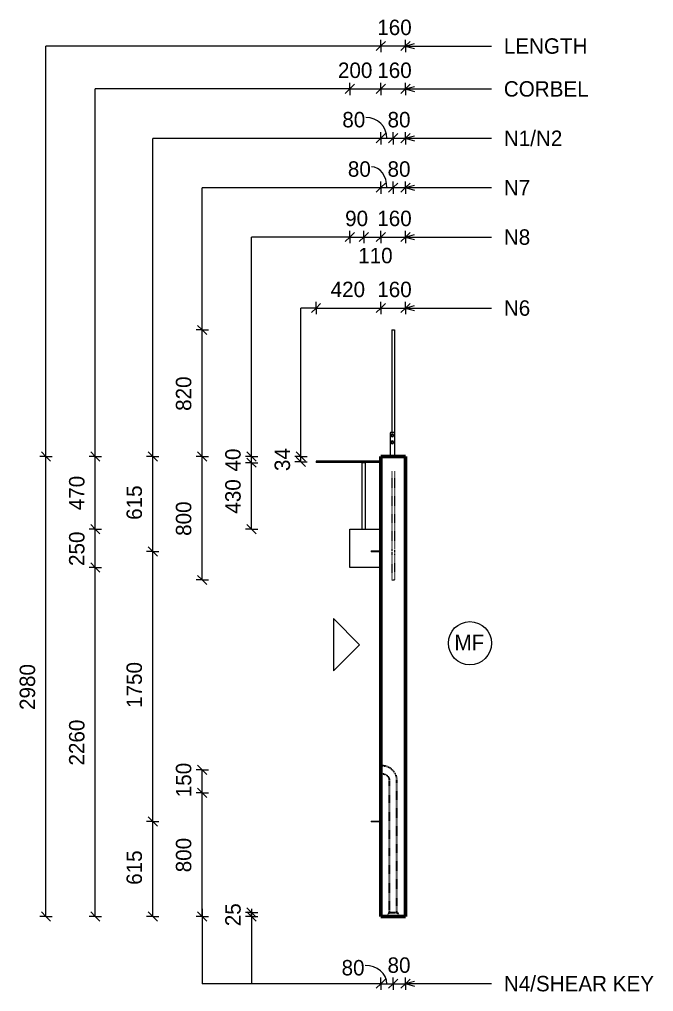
# Model space of a CAD drawing. Header units: millimetres. Extents: x 9075 to 20990, y 2235 to 9546.
# Drawn here: x 16880 to 20990, y 2733 to 9032 of the extents above; entities that cross this region are included whole.
import ezdxf

# ---------------------------------------------------------------- set-up
doc = ezdxf.new("R2010")
doc.units = ezdxf.units.MM
doc.linetypes.add('Dash', pattern=[6.36, 3.18, -3.18])
for name, color, linetype, lineweight in [('A-ANNO-DIMS', 211, 'Continuous', 9), ('A-ANNO-DIMS-40', 211, 'Continuous', 9), ('A-DETL-MBND', 5, 'Continuous', 18), ('A-GENM', 13, 'Continuous', 18), ('A-WALL', 113, 'Continuous', 25), ('A-WALL-HDLN', 110, 'Dash', 25), ('G-ANNO-TEXT', 231, 'Continuous', 9), ('S-BEAM', 12, 'Continuous', 18), ('S-RBAR', 171, 'Continuous', 18)]:
    doc.layers.add(name, color=color, linetype=linetype, lineweight=lineweight)
doc.styles.add('Nirmala UI Semilight', font='NirmalaS.ttf', dxfattribs={"height": 100})
doc.dimstyles.new('Diagonal_-_2_5mm_NI_UI', dxfattribs={"dimscale": 304.8, "dimtxt": 104.736395, "dimasz": 0.19685, "dimexe": 0.131234, "dimexo": 0.0625, "dimgap": 0.131234, "dimtad": 1, "dimdec": 4, "dimzin": 0, "dimdsep": 46, "dimtxsty": 'Nirmala UI Semilight', "dimblk1": 'OBLIQUE', "dimblk2": 'OBLIQUE', "dimsah": 1, "dimcen": 0.09, "dimazin": 0, "dimtfac": 1, "dimtdec": 4, "dimtix": 1, "dimtmove": 0, "dimatfit": 3, "dimfxl": 0.131234, "dimfxlon": 1, "dimtvp": 1, "dimtolj": 1, "dimtzin": 0, "dimarcsym": 2})
doc.dimstyles.new('Diagonal_-_2_5mm_NI_UI_1', dxfattribs={"dimscale": 304.8, "dimtxt": 104.736395, "dimasz": 0.19685, "dimexe": 0.131234, "dimexo": 0.0625, "dimgap": 0.131234, "dimtad": 1, "dimdec": 4, "dimzin": 0, "dimdsep": 46, "dimtxsty": 'Nirmala UI Semilight', "dimblk1": 'OBLIQUE', "dimblk2": 'OBLIQUE', "dimsah": 1, "dimcen": 0.09, "dimazin": 0, "dimtfac": 1, "dimtdec": 4, "dimtix": 1, "dimtmove": 2, "dimatfit": 3, "dimfxl": 0.131234, "dimfxlon": 1, "dimtvp": 1, "dimtolj": 1, "dimtzin": 0, "dimarcsym": 2})
doc.dimstyles.new('Diagonal_-_2_5mm_NI_UI_2', dxfattribs={"dimscale": 304.8, "dimtxt": 104.736395, "dimasz": 0.19685, "dimexe": 0.131234, "dimexo": 0.0625, "dimgap": 0.131234, "dimtad": 1, "dimdec": 4, "dimzin": 0, "dimdsep": 46, "dimtxsty": 'Nirmala UI Semilight', "dimblk1": 'OBLIQUE', "dimblk2": 'OBLIQUE', "dimsah": 1, "dimcen": 0.09, "dimazin": 0, "dimtfac": 1, "dimtdec": 4, "dimtix": 1, "dimtmove": 1, "dimatfit": 3, "dimfxl": 0.131234, "dimfxlon": 1, "dimtvp": 1, "dimtolj": 1, "dimtzin": 0, "dimarcsym": 2})

# ---------------------------------------------------------------- blocks, each defined once
blk = doc.blocks.new('RR spread anchor face based - RR-SA-1_4-160-614768-Elevation Right')
at = {"layer": 'A-GENM'}
for p, q in [((-62396, 5587.8), (-62391, 5587.8)), ((-62396, 5587.8), (-62396, 5581.8)), ((-62391, 5581.8), (-62396, 5581.8)), ((-62391, 5587.8), (-62333, 5587.8)), ((-62391, 5587.8), (-62391, 5581.8)), ((-62333, 5581.8), (-62391, 5581.8))]:
    blk.add_line(p, q, dxfattribs=at)
blk = doc.blocks.new('RR spread anchor face based - RR-SA-2_5-250-614728-Elevation Right')
at = {"layer": 'A-GENM'}
for p, q in [((-62270.5, 6355), (-62273, 6350)), ((-62273, 6350), (-62273, 6199.7)), ((-62245.5, 6355), (-62270.5, 6355)), ((-62265, 6333.5), (-62265, 6339.5)), ((-62251, 6339.5), (-62251, 6333.5)), ((-62243, 6350), (-62245.5, 6355)), ((-62243, 6199.7), (-62243, 6350)), ((-62265, 6289), (-62265, 6295)), ((-62251, 6295), (-62251, 6289))]:
    blk.add_line(p, q, dxfattribs=at)
for centre, start, end in [((-62258, 6339.5), 0, 180), ((-62258, 6333.5), 180, 360), ((-62258, 6295), 0, 180), ((-62258, 6289), 180, 360)]:
    blk.add_arc(centre, 7, start, end, dxfattribs=at)
blk = doc.blocks.new('DIMBLOCK52-Elevation Right')
at = {"layer": 'A-ANNO-DIMS-40'}
for p, q in [((19222.2, 8860), (19222.2, 8900)), ((19222.2, 8860), (19252.2, 8890)), ((19382.2, 8860), (19382.2, 8900)), ((19382.2, 8860), (19412.2, 8890)), ((19222.2, 8860), (19192.2, 8830)), ((19222.2, 8860), (19382.2, 8860)), ((19222.2, 8860), (19222.2, 8820)), ((19382.2, 8860), (19352.2, 8830)), ((19382.2, 8860), (19382.2, 8820))]:
    blk.add_line(p, q, dxfattribs=at)
at = {"layer": 'A-ANNO-DIMS-40', "color": 0, "insert": (19199.4, 9030.5), "char_height": 100, "width": 246.797, "attachment_point": 1, "line_spacing_factor": 1.142579, "style": 'Nirmala UI Semilight'}
blk.add_mtext('160', dxfattribs=at)
blk = doc.blocks.new('_Oblique')
at = {"color": 0, "linetype": 'ByBlock', "lineweight": -2}
blk.add_line((-0.5, -0.5), (0.5, 0.5), dxfattribs=at)
blk = doc.blocks.new('DIMBLOCK53-Elevation Right')
at = {"layer": 'A-ANNO-DIMS-40'}
for p, q in [((19222.2, 8262.1), (19192.2, 8232.1)), ((19222.2, 8262.1), (19222.2, 8302.1)), ((19222.2, 8262.1), (19252.2, 8292.1)), ((19222.2, 8262.1), (19302.2, 8262.1)), ((19222.2, 8262.1), (19222.2, 8222.1)), ((19302.2, 8262.1), (19272.2, 8232.1)), ((19302.2, 8262.1), (19302.2, 8302.1)), ((19302.2, 8262.1), (19332.2, 8292.1)), ((19302.2, 8262.1), (19302.2, 8222.1))]:
    blk.add_line(p, q, dxfattribs=at)
blk.add_ellipse((19125.1, 8262.1), major_axis=(137.1, 0), ratio=0.986538, start_param=0, end_param=1.570796, dxfattribs=at)
at = {"layer": 'A-ANNO-DIMS-40', "color": 0, "insert": (18972.8, 8432.6), "char_height": 100, "width": 182.813, "attachment_point": 1, "line_spacing_factor": 1.142579, "style": 'Nirmala UI Semilight'}
blk.add_mtext('80', dxfattribs=at)
blk = doc.blocks.new('DIMBLOCK54-Elevation Right')
at = {"layer": 'A-ANNO-DIMS-40'}
for p, q in [((19302.2, 8262.1), (19272.2, 8232.1)), ((19302.2, 8262.1), (19302.2, 8302.1)), ((19302.2, 8262.1), (19332.2, 8292.1)), ((19302.2, 8262.1), (19382.2, 8262.1)), ((19302.2, 8262.1), (19302.2, 8222.1)), ((19382.2, 8262.1), (19352.2, 8232.1)), ((19382.2, 8262.1), (19382.2, 8302.1)), ((19382.2, 8262.1), (19412.2, 8292.1)), ((19382.2, 8262.1), (19382.2, 8222.1))]:
    blk.add_line(p, q, dxfattribs=at)
at = {"layer": 'A-ANNO-DIMS-40', "color": 0, "insert": (19266, 8432.6), "char_height": 100, "width": 182.813, "attachment_point": 1, "line_spacing_factor": 1.142579, "style": 'Nirmala UI Semilight'}
blk.add_mtext('80', dxfattribs=at)
blk = doc.blocks.new('DIMBLOCK55-Elevation Right')
at = {"layer": 'A-ANNO-DIMS-40'}
for p, q in [((19222.2, 7942.1), (19192.2, 7912.1)), ((19222.2, 7942.1), (19222.2, 7982.1)), ((19222.2, 7942.1), (19252.2, 7972.1)), ((19222.2, 7942.1), (19302.2, 7942.1)), ((19222.2, 7942.1), (19222.2, 7902.1)), ((19302.2, 7942.1), (19272.2, 7912.1)), ((19302.2, 7942.1), (19302.2, 7982.1)), ((19302.2, 7942.1), (19332.2, 7972.1)), ((19302.2, 7942.1), (19302.2, 7902.1))]:
    blk.add_line(p, q, dxfattribs=at)
blk.add_ellipse((19161.1, 7942.1), major_axis=(0, 135.2), ratio=0.747611, start_param=4.712389, end_param=6.283185, dxfattribs=at)
at = {"layer": 'A-ANNO-DIMS-40', "color": 0, "insert": (19008.8, 8112.6), "char_height": 100, "width": 182.813, "attachment_point": 1, "line_spacing_factor": 1.142579, "style": 'Nirmala UI Semilight'}
blk.add_mtext('80', dxfattribs=at)
blk = doc.blocks.new('DIMBLOCK56-Elevation Right')
at = {"layer": 'A-ANNO-DIMS-40'}
for p, q in [((19302.2, 7942.1), (19272.2, 7912.1)), ((19302.2, 7942.1), (19302.2, 7982.1)), ((19302.2, 7942.1), (19332.2, 7972.1)), ((19302.2, 7942.1), (19382.2, 7942.1)), ((19302.2, 7942.1), (19302.2, 7902.1)), ((19382.2, 7942.1), (19352.2, 7912.1)), ((19382.2, 7942.1), (19382.2, 7982.1)), ((19382.2, 7942.1), (19412.2, 7972.1)), ((19382.2, 7942.1), (19382.2, 7902.1))]:
    blk.add_line(p, q, dxfattribs=at)
at = {"layer": 'A-ANNO-DIMS-40', "color": 0, "insert": (19266, 8112.6), "char_height": 100, "width": 182.813, "attachment_point": 1, "line_spacing_factor": 1.142579, "style": 'Nirmala UI Semilight'}
blk.add_mtext('80', dxfattribs=at)
blk = doc.blocks.new('DIMBLOCK57-Elevation Right')
at = {"layer": 'A-ANNO-DIMS-40'}
for p, q in [((19222.2, 2783.8), (19192.2, 2753.8)), ((19222.2, 2783.8), (19222.2, 2823.8)), ((19222.2, 2783.8), (19252.2, 2813.8)), ((19222.2, 2783.8), (19302.2, 2783.8)), ((19222.2, 2783.8), (19222.2, 2743.8)), ((19302.2, 2783.8), (19272.2, 2753.8)), ((19302.2, 2783.8), (19302.2, 2823.8)), ((19302.2, 2783.8), (19332.2, 2813.8)), ((19302.2, 2783.8), (19302.2, 2743.8))]:
    blk.add_line(p, q, dxfattribs=at)
blk.add_ellipse((19120.5, 2783.8), major_axis=(141.7, 0), ratio=0.834842, start_param=0, end_param=1.570796, dxfattribs=at)
at = {"layer": 'A-ANNO-DIMS-40', "color": 0, "insert": (18968.1, 2937.3), "char_height": 100, "width": 182.813, "attachment_point": 1, "line_spacing_factor": 1.142579, "style": 'Nirmala UI Semilight'}
blk.add_mtext('80', dxfattribs=at)
blk = doc.blocks.new('DIMBLOCK58-Elevation Right')
at = {"layer": 'A-ANNO-DIMS-40'}
for p, q in [((19302.2, 2783.8), (19272.2, 2753.8)), ((19302.2, 2783.8), (19302.2, 2823.8)), ((19302.2, 2783.8), (19332.2, 2813.8)), ((19302.2, 2783.8), (19382.2, 2783.8)), ((19302.2, 2783.8), (19302.2, 2743.8)), ((19382.2, 2783.8), (19352.2, 2753.8)), ((19382.2, 2783.8), (19382.2, 2823.8)), ((19382.2, 2783.8), (19412.2, 2813.8)), ((19382.2, 2783.8), (19382.2, 2743.8))]:
    blk.add_line(p, q, dxfattribs=at)
at = {"layer": 'A-ANNO-DIMS-40', "color": 0, "insert": (19266, 2954.2), "char_height": 100, "width": 182.813, "attachment_point": 1, "line_spacing_factor": 1.142579, "style": 'Nirmala UI Semilight'}
blk.add_mtext('80', dxfattribs=at)
blk = doc.blocks.new('DIMBLOCK59-Elevation Right')
at = {"layer": 'A-ANNO-DIMS-40'}
for p, q in [((17051.7, 6199.7), (17011.7, 6199.7)), ((17051.7, 6199.7), (17021.7, 6229.7)), ((17051.7, 3219.8), (17051.7, 6199.7)), ((17051.7, 6199.7), (17081.7, 6169.7)), ((17051.7, 6199.7), (17091.7, 6199.7)), ((17051.7, 3219.8), (17011.7, 3219.8)), ((17051.7, 3219.8), (17021.7, 3249.8)), ((17051.7, 3219.8), (17081.7, 3189.8)), ((17051.7, 3219.8), (17091.7, 3219.8))]:
    blk.add_line(p, q, dxfattribs=at)
at = {"layer": 'A-ANNO-DIMS-40', "color": 0, "insert": (16881.2, 4557.4), "char_height": 100, "width": 365.625, "attachment_point": 1, "rotation": 90, "line_spacing_factor": 1.142579, "style": 'Nirmala UI Semilight'}
blk.add_mtext('2980', dxfattribs=at)
blk = doc.blocks.new('DIMBLOCK60-Elevation Right')
at = {"layer": 'A-ANNO-DIMS-40'}
for p, q in [((17744.3, 3834.8), (17714.3, 3864.8)), ((17744.3, 3834.8), (17704.3, 3834.8)), ((17744.3, 3219.8), (17744.3, 3834.8)), ((17744.3, 3834.8), (17774.3, 3804.8)), ((17744.3, 3834.8), (17784.3, 3834.8)), ((17744.3, 3219.8), (17704.3, 3219.8)), ((17744.3, 3219.8), (17714.3, 3249.8)), ((17744.3, 3219.8), (17774.3, 3189.8)), ((17744.3, 3219.8), (17784.3, 3219.8))]:
    blk.add_line(p, q, dxfattribs=at)
at = {"layer": 'A-ANNO-DIMS-40', "color": 0, "insert": (17573.8, 3424.4), "char_height": 100, "width": 246.797, "attachment_point": 1, "rotation": 90, "line_spacing_factor": 1.142579, "style": 'Nirmala UI Semilight'}
blk.add_mtext('615', dxfattribs=at)
blk = doc.blocks.new('DIMBLOCK61-Elevation Right')
at = {"layer": 'A-ANNO-DIMS-40'}
for p, q in [((17744.3, 5584.8), (17714.3, 5614.8)), ((17744.3, 5584.8), (17704.3, 5584.8)), ((17744.3, 3834.8), (17744.3, 5584.8)), ((17744.3, 5584.8), (17774.3, 5554.8)), ((17744.3, 5584.8), (17784.3, 5584.8)), ((17744.3, 3834.8), (17714.3, 3864.8)), ((17744.3, 3834.8), (17704.3, 3834.8)), ((17744.3, 3834.8), (17774.3, 3804.8)), ((17744.3, 3834.8), (17784.3, 3834.8))]:
    blk.add_line(p, q, dxfattribs=at)
at = {"layer": 'A-ANNO-DIMS-40', "color": 0, "insert": (17573.8, 4570.7), "char_height": 100, "width": 333.633, "attachment_point": 1, "rotation": 90, "line_spacing_factor": 1.142579, "style": 'Nirmala UI Semilight'}
blk.add_mtext('1750', dxfattribs=at)
blk = doc.blocks.new('DIMBLOCK62-Elevation Right')
at = {"layer": 'A-ANNO-DIMS-40'}
for p, q in [((17744.3, 6199.7), (17704.3, 6199.7)), ((17744.3, 6199.7), (17714.3, 6229.7)), ((17744.3, 5584.8), (17744.3, 6199.7)), ((17744.3, 6199.7), (17774.3, 6169.7)), ((17744.3, 6199.7), (17784.3, 6199.7)), ((17744.3, 5584.8), (17714.3, 5614.8)), ((17744.3, 5584.8), (17704.3, 5584.8)), ((17744.3, 5584.8), (17774.3, 5554.8)), ((17744.3, 5584.8), (17784.3, 5584.8))]:
    blk.add_line(p, q, dxfattribs=at)
at = {"layer": 'A-ANNO-DIMS-40', "color": 0, "insert": (17573.8, 5789.4), "char_height": 100, "width": 246.797, "attachment_point": 1, "rotation": 90, "line_spacing_factor": 1.142579, "style": 'Nirmala UI Semilight'}
blk.add_mtext('615', dxfattribs=at)
blk = doc.blocks.new('DIMBLOCK63-Elevation Right')
at = {"layer": 'A-ANNO-DIMS-40'}
for p, q in [((18064.3, 4019.8), (18034.3, 4049.8)), ((18064.3, 4019.8), (18024.3, 4019.8)), ((18064.3, 3219.8), (18064.3, 4019.8)), ((18064.3, 4019.8), (18094.3, 3989.8)), ((18064.3, 4019.8), (18104.3, 4019.8)), ((18064.3, 3219.8), (18024.3, 3219.8)), ((18064.3, 3219.8), (18034.3, 3249.8)), ((18064.3, 3219.8), (18094.3, 3189.8)), ((18064.3, 3219.8), (18104.3, 3219.8))]:
    blk.add_line(p, q, dxfattribs=at)
at = {"layer": 'A-ANNO-DIMS-40', "color": 0, "insert": (17893.8, 3505.5), "char_height": 100, "width": 274.219, "attachment_point": 1, "rotation": 90, "line_spacing_factor": 1.142579, "style": 'Nirmala UI Semilight'}
blk.add_mtext('800', dxfattribs=at)
blk = doc.blocks.new('DIMBLOCK64-Elevation Right')
at = {"layer": 'A-ANNO-DIMS-40'}
for p, q in [((18064.3, 4169.8), (18024.3, 4169.8)), ((18064.3, 4169.8), (18034.3, 4199.8)), ((18064.3, 4019.8), (18064.3, 4169.8)), ((18064.3, 4169.8), (18094.3, 4139.8)), ((18064.3, 4169.8), (18104.3, 4169.8)), ((18064.3, 4019.8), (18034.3, 4049.8)), ((18064.3, 4019.8), (18024.3, 4019.8)), ((18064.3, 4019.8), (18094.3, 3989.8)), ((18064.3, 4019.8), (18104.3, 4019.8))]:
    blk.add_line(p, q, dxfattribs=at)
at = {"layer": 'A-ANNO-DIMS-40', "color": 0, "insert": (17893.8, 3991.9), "char_height": 100, "width": 246.797, "attachment_point": 1, "rotation": 90, "line_spacing_factor": 1.142579, "style": 'Nirmala UI Semilight'}
blk.add_mtext('150', dxfattribs=at)
blk = doc.blocks.new('DIMBLOCK65-Elevation Right')
at = {"layer": 'A-ANNO-DIMS-40'}
for p, q in [((18384.3, 3244.8), (18344.3, 3244.8)), ((18384.3, 3219.8), (18344.3, 3219.8)), ((18384.3, 3244.8), (18354.3, 3274.8)), ((18384.3, 3219.8), (18354.3, 3249.8)), ((18384.3, 3219.8), (18384.3, 3244.8)), ((18384.3, 3244.8), (18414.3, 3214.8)), ((18384.3, 3244.8), (18424.3, 3244.8)), ((18384.3, 3219.8), (18414.3, 3189.8)), ((18384.3, 3219.8), (18424.3, 3219.8))]:
    blk.add_line(p, q, dxfattribs=at)
at = {"layer": 'A-ANNO-DIMS-40', "color": 0, "insert": (18213.8, 3156.1), "char_height": 100, "width": 182.813, "attachment_point": 1, "rotation": 90, "line_spacing_factor": 1.142579, "style": 'Nirmala UI Semilight'}
blk.add_mtext('25', dxfattribs=at)
blk = doc.blocks.new('DIMBLOCK66-Elevation Right')
at = {"layer": 'A-ANNO-DIMS-40'}
for p, q in [((18064.3, 6199.7), (18024.3, 6199.7)), ((18064.3, 6199.7), (18034.3, 6229.7)), ((18064.3, 5399.8), (18064.3, 6199.7)), ((18064.3, 6199.7), (18094.3, 6169.7)), ((18064.3, 6199.7), (18104.3, 6199.7)), ((18064.3, 5399.8), (18034.3, 5429.8)), ((18064.3, 5399.8), (18024.3, 5399.8)), ((18064.3, 5399.8), (18094.3, 5369.8)), ((18064.3, 5399.8), (18104.3, 5399.8))]:
    blk.add_line(p, q, dxfattribs=at)
at = {"layer": 'A-ANNO-DIMS-40', "color": 0, "insert": (17893.8, 5685.5), "char_height": 100, "width": 274.219, "attachment_point": 1, "rotation": 90, "line_spacing_factor": 1.142579, "style": 'Nirmala UI Semilight'}
blk.add_mtext('800', dxfattribs=at)
blk = doc.blocks.new('DIMBLOCK67-Elevation Right')
at = {"layer": 'A-ANNO-DIMS-40'}
for p, q in [((18064.3, 7019.8), (18024.3, 7019.8)), ((18064.3, 7019.8), (18034.3, 7049.8)), ((18064.3, 6199.7), (18064.3, 7019.8)), ((18064.3, 7019.8), (18094.3, 6989.8)), ((18064.3, 7019.8), (18104.3, 7019.8)), ((18064.3, 6199.7), (18024.3, 6199.7)), ((18064.3, 6199.7), (18034.3, 6229.7)), ((18064.3, 6199.7), (18094.3, 6169.7)), ((18064.3, 6199.7), (18104.3, 6199.7))]:
    blk.add_line(p, q, dxfattribs=at)
at = {"layer": 'A-ANNO-DIMS-40', "color": 0, "insert": (17893.8, 6495.5), "char_height": 100, "width": 274.219, "attachment_point": 1, "rotation": 90, "line_spacing_factor": 1.142579, "style": 'Nirmala UI Semilight'}
blk.add_mtext('820', dxfattribs=at)
blk = doc.blocks.new('DIMBLOCK68-Elevation Right')
at = {"layer": 'A-ANNO-DIMS-40'}
for p, q in [((17371.7, 5479.8), (17341.7, 5509.8)), ((17371.7, 5479.8), (17331.7, 5479.8)), ((17371.7, 3219.8), (17371.7, 5479.8)), ((17371.7, 5479.8), (17401.7, 5449.8)), ((17371.7, 5479.8), (17411.7, 5479.8)), ((17371.7, 3219.8), (17331.7, 3219.8)), ((17371.7, 3219.8), (17341.7, 3249.8)), ((17371.7, 3219.8), (17401.7, 3189.8)), ((17371.7, 3219.8), (17411.7, 3219.8))]:
    blk.add_line(p, q, dxfattribs=at)
at = {"layer": 'A-ANNO-DIMS-40', "color": 0, "insert": (17201.2, 4197.4), "char_height": 100, "width": 365.625, "attachment_point": 1, "rotation": 90, "line_spacing_factor": 1.142579, "style": 'Nirmala UI Semilight'}
blk.add_mtext('2260', dxfattribs=at)
blk = doc.blocks.new('DIMBLOCK69-Elevation Right')
at = {"layer": 'A-ANNO-DIMS-40'}
for p, q in [((17371.7, 5729.8), (17341.7, 5759.8)), ((17371.7, 5729.8), (17331.7, 5729.8)), ((17371.7, 5479.8), (17371.7, 5729.8)), ((17371.7, 5729.8), (17401.7, 5699.8)), ((17371.7, 5729.8), (17411.7, 5729.8)), ((17371.7, 5479.8), (17341.7, 5509.8)), ((17371.7, 5479.8), (17331.7, 5479.8)), ((17371.7, 5479.8), (17401.7, 5449.8)), ((17371.7, 5479.8), (17411.7, 5479.8))]:
    blk.add_line(p, q, dxfattribs=at)
at = {"layer": 'A-ANNO-DIMS-40', "color": 0, "insert": (17201.2, 5490.5), "char_height": 100, "width": 274.219, "attachment_point": 1, "rotation": 90, "line_spacing_factor": 1.142579, "style": 'Nirmala UI Semilight'}
blk.add_mtext('250', dxfattribs=at)
blk = doc.blocks.new('DIMBLOCK70-Elevation Right')
at = {"layer": 'A-ANNO-DIMS-40'}
for p, q in [((17371.7, 6199.7), (17331.7, 6199.7)), ((17371.7, 6199.7), (17341.7, 6229.7)), ((17371.7, 5729.8), (17371.7, 6199.7)), ((17371.7, 6199.7), (17401.7, 6169.7)), ((17371.7, 6199.7), (17411.7, 6199.7)), ((17371.7, 5729.8), (17341.7, 5759.8)), ((17371.7, 5729.8), (17331.7, 5729.8)), ((17371.7, 5729.8), (17401.7, 5699.8)), ((17371.7, 5729.8), (17411.7, 5729.8))]:
    blk.add_line(p, q, dxfattribs=at)
at = {"layer": 'A-ANNO-DIMS-40', "color": 0, "insert": (17201.2, 5851.4), "char_height": 100, "width": 271.934, "attachment_point": 1, "rotation": 90, "line_spacing_factor": 1.142579, "style": 'Nirmala UI Semilight'}
blk.add_mtext('470', dxfattribs=at)
blk = doc.blocks.new('DIMBLOCK71-Elevation Right')
at = {"layer": 'A-ANNO-DIMS-40'}
for p, q in [((19022.2, 8582.1), (18992.2, 8552.1)), ((19022.2, 8582.1), (19022.2, 8622.1)), ((19022.2, 8582.1), (19052.2, 8612.1)), ((19022.2, 8582.1), (19222.2, 8582.1)), ((19022.2, 8582.1), (19022.2, 8542.1)), ((19222.2, 8582.1), (19192.2, 8552.1)), ((19222.2, 8582.1), (19222.2, 8622.1)), ((19222.2, 8582.1), (19252.2, 8612.1)), ((19222.2, 8582.1), (19222.2, 8542.1))]:
    blk.add_line(p, q, dxfattribs=at)
at = {"layer": 'A-ANNO-DIMS-40', "color": 0, "insert": (18944.4, 8752.6), "char_height": 100, "width": 274.219, "attachment_point": 1, "line_spacing_factor": 1.142579, "style": 'Nirmala UI Semilight'}
blk.add_mtext('200', dxfattribs=at)
blk = doc.blocks.new('DIMBLOCK72-Elevation Right')
at = {"layer": 'A-ANNO-DIMS-40'}
for p, q in [((19222.2, 8582.1), (19192.2, 8552.1)), ((19222.2, 8582.1), (19222.2, 8622.1)), ((19222.2, 8582.1), (19252.2, 8612.1)), ((19222.2, 8582.1), (19382.2, 8582.1)), ((19222.2, 8582.1), (19222.2, 8542.1)), ((19382.2, 8582.1), (19352.2, 8552.1)), ((19382.2, 8582.1), (19382.2, 8622.1)), ((19382.2, 8582.1), (19412.2, 8612.1)), ((19382.2, 8582.1), (19382.2, 8542.1))]:
    blk.add_line(p, q, dxfattribs=at)
at = {"layer": 'A-ANNO-DIMS-40', "color": 0, "insert": (19199.4, 8752.6), "char_height": 100, "width": 246.797, "attachment_point": 1, "line_spacing_factor": 1.142579, "style": 'Nirmala UI Semilight'}
blk.add_mtext('160', dxfattribs=at)
blk = doc.blocks.new('DIMBLOCK73-Elevation Right')
at = {"layer": 'A-ANNO-DIMS-40'}
for p, q in [((19022.2, 7622.1), (18992.2, 7592.1)), ((19022.2, 7622.1), (19022.2, 7662.1)), ((19022.2, 7622.1), (19052.2, 7652.1)), ((19022.2, 7622.1), (19112.2, 7622.1)), ((19022.2, 7622.1), (19022.2, 7582.1)), ((19112.2, 7622.1), (19082.2, 7592.1)), ((19112.2, 7622.1), (19112.2, 7662.1)), ((19112.2, 7622.1), (19142.2, 7652.1)), ((19112.2, 7622.1), (19112.2, 7582.1))]:
    blk.add_line(p, q, dxfattribs=at)
at = {"layer": 'A-ANNO-DIMS-40', "color": 0, "insert": (18991, 7792.6), "char_height": 100, "width": 182.813, "attachment_point": 1, "line_spacing_factor": 1.142579, "style": 'Nirmala UI Semilight'}
blk.add_mtext('90', dxfattribs=at)
blk = doc.blocks.new('DIMBLOCK74-Elevation Right')
at = {"layer": 'A-ANNO-DIMS-40'}
for p, q in [((19112.2, 7622.1), (19082.2, 7592.1)), ((19112.2, 7622.1), (19112.2, 7662.1)), ((19112.2, 7622.1), (19142.2, 7652.1)), ((19112.2, 7622.1), (19222.2, 7622.1)), ((19112.2, 7622.1), (19112.2, 7582.1)), ((19222.2, 7622.1), (19192.2, 7592.1)), ((19222.2, 7622.1), (19222.2, 7662.1)), ((19222.2, 7622.1), (19252.2, 7652.1)), ((19222.2, 7622.1), (19222.2, 7582.1))]:
    blk.add_line(p, q, dxfattribs=at)
at = {"layer": 'A-ANNO-DIMS-40', "color": 0, "insert": (19075.8, 7552), "char_height": 100, "width": 219.375, "attachment_point": 1, "line_spacing_factor": 1.142579, "style": 'Nirmala UI Semilight'}
blk.add_mtext('110', dxfattribs=at)
blk = doc.blocks.new('DIMBLOCK75-Elevation Right')
at = {"layer": 'A-ANNO-DIMS-40'}
for p, q in [((19222.2, 7622.1), (19192.2, 7592.1)), ((19222.2, 7622.1), (19222.2, 7662.1)), ((19222.2, 7622.1), (19252.2, 7652.1)), ((19222.2, 7622.1), (19382.2, 7622.1)), ((19222.2, 7622.1), (19222.2, 7582.1)), ((19382.2, 7622.1), (19352.2, 7592.1)), ((19382.2, 7622.1), (19382.2, 7662.1)), ((19382.2, 7622.1), (19412.2, 7652.1)), ((19382.2, 7622.1), (19382.2, 7582.1))]:
    blk.add_line(p, q, dxfattribs=at)
at = {"layer": 'A-ANNO-DIMS-40', "color": 0, "insert": (19199.4, 7792.6), "char_height": 100, "width": 246.797, "attachment_point": 1, "line_spacing_factor": 1.142579, "style": 'Nirmala UI Semilight'}
blk.add_mtext('160', dxfattribs=at)
blk = doc.blocks.new('DIMBLOCK76-Elevation Right')
at = {"layer": 'A-ANNO-DIMS-40'}
for p, q in [((18384.3, 6159.8), (18354.3, 6189.8)), ((18384.3, 6159.8), (18344.3, 6159.8)), ((18384.3, 5729.8), (18384.3, 6159.8)), ((18384.3, 6159.8), (18414.3, 6129.8)), ((18384.3, 6159.8), (18424.3, 6159.8)), ((18384.3, 5729.8), (18354.3, 5759.8)), ((18384.3, 5729.8), (18344.3, 5729.8)), ((18384.3, 5729.8), (18414.3, 5699.8)), ((18384.3, 5729.8), (18424.3, 5729.8))]:
    blk.add_line(p, q, dxfattribs=at)
at = {"layer": 'A-ANNO-DIMS-40', "color": 0, "insert": (18213.8, 5829.5), "char_height": 100, "width": 276.504, "attachment_point": 1, "rotation": 90, "line_spacing_factor": 1.142579, "style": 'Nirmala UI Semilight'}
blk.add_mtext('430', dxfattribs=at)
blk = doc.blocks.new('DIMBLOCK77-Elevation Right')
at = {"layer": 'A-ANNO-DIMS-40'}
for p, q in [((18384.3, 6199.7), (18344.3, 6199.7)), ((18384.3, 6199.7), (18354.3, 6229.7)), ((18384.3, 6159.8), (18354.3, 6189.8)), ((18384.3, 6159.8), (18384.3, 6199.7)), ((18384.3, 6199.7), (18414.3, 6169.7)), ((18384.3, 6199.7), (18424.3, 6199.7)), ((18384.3, 6159.8), (18344.3, 6159.8)), ((18384.3, 6159.8), (18414.3, 6129.8)), ((18384.3, 6159.8), (18424.3, 6159.8))]:
    blk.add_line(p, q, dxfattribs=at)
at = {"layer": 'A-ANNO-DIMS-40', "color": 0, "insert": (18213.8, 6102.6), "char_height": 100, "width": 185.098, "attachment_point": 1, "rotation": 90, "line_spacing_factor": 1.142579, "style": 'Nirmala UI Semilight'}
blk.add_mtext('40', dxfattribs=at)
blk = doc.blocks.new('DIMBLOCK78-Elevation Right')
at = {"layer": 'A-ANNO-DIMS-40'}
for p, q in [((18802.2, 7162.1), (18802.2, 7202.1)), ((18802.2, 7162.1), (18832.2, 7192.1)), ((19222.2, 7162.1), (19222.2, 7202.1)), ((19222.2, 7162.1), (19252.2, 7192.1)), ((18802.2, 7162.1), (18772.2, 7132.1)), ((18802.2, 7162.1), (19222.2, 7162.1)), ((18802.2, 7162.1), (18802.2, 7122.1)), ((19222.2, 7162.1), (19192.2, 7132.1)), ((19222.2, 7162.1), (19222.2, 7122.1))]:
    blk.add_line(p, q, dxfattribs=at)
at = {"layer": 'A-ANNO-DIMS-40', "color": 0, "insert": (18897, 7332.5), "char_height": 100, "width": 276.504, "attachment_point": 1, "line_spacing_factor": 1.142579, "style": 'Nirmala UI Semilight'}
blk.add_mtext('420', dxfattribs=at)
blk = doc.blocks.new('DIMBLOCK79-Elevation Right')
at = {"layer": 'A-ANNO-DIMS-40'}
for p, q in [((19222.2, 7162.1), (19222.2, 7202.1)), ((19222.2, 7162.1), (19252.2, 7192.1)), ((19382.2, 7162.1), (19382.2, 7202.1)), ((19382.2, 7162.1), (19412.2, 7192.1)), ((19222.2, 7162.1), (19192.2, 7132.1)), ((19222.2, 7162.1), (19382.2, 7162.1)), ((19222.2, 7162.1), (19222.2, 7122.1)), ((19382.2, 7162.1), (19352.2, 7132.1)), ((19382.2, 7162.1), (19382.2, 7122.1))]:
    blk.add_line(p, q, dxfattribs=at)
at = {"layer": 'A-ANNO-DIMS-40', "color": 0, "insert": (19199.4, 7332.5), "char_height": 100, "width": 246.797, "attachment_point": 1, "line_spacing_factor": 1.142579, "style": 'Nirmala UI Semilight'}
blk.add_mtext('160', dxfattribs=at)
blk = doc.blocks.new('DIMBLOCK80-Elevation Right')
at = {"layer": 'A-ANNO-DIMS-40'}
for p, q in [((18704.3, 6199.7), (18664.3, 6199.7)), ((18704.3, 6199.7), (18674.3, 6229.7)), ((18704.3, 6165.8), (18674.3, 6195.8)), ((18704.3, 6165.8), (18704.3, 6199.7)), ((18704.3, 6199.7), (18734.3, 6169.7)), ((18704.3, 6199.7), (18744.3, 6199.7)), ((18704.3, 6165.8), (18664.3, 6165.8)), ((18704.3, 6165.8), (18734.3, 6135.8)), ((18704.3, 6165.8), (18744.3, 6165.8))]:
    blk.add_line(p, q, dxfattribs=at)
at = {"layer": 'A-ANNO-DIMS-40', "color": 0, "insert": (18533.8, 6105.6), "char_height": 100, "width": 185.098, "attachment_point": 1, "rotation": 90, "line_spacing_factor": 1.142579, "style": 'Nirmala UI Semilight'}
blk.add_mtext('34', dxfattribs=at)

msp = doc.modelspace()

# ---------------------------------------------------------------- linework, layer by layer
at = {"layer": 'A-DETL-MBND'}
for p, q in [((17051.65452, 6183.54774), (17051.65452, 8859.27175)), ((19222.18993, 8859.27175), (17051.65452, 8859.27175)), ((17371.65452, 6199.75), (17371.65452, 8582.08199)), ((19022.18993, 8582.08199), (17371.65452, 8582.08199)), ((17744.30646, 6199.75), (17744.30646, 8261.36094)), ((19222.18993, 8261.36094), (17744.30646, 8261.36094)), ((18064.30646, 7019.75), (18064.30646, 7941.36094)), ((19222.18993, 7941.36094), (18064.30646, 7941.36094)), ((18384.30646, 6199.75), (18384.30646, 7622.08199)), ((19022.18993, 7622.08199), (18384.30646, 7622.08199)), ((18704.30646, 6199.75), (18704.30646, 7162.06488)), ((18802.18993, 7162.06488), (18704.30646, 7162.06488)), ((18914.85366, 5150.14726), (18914.85366, 4810.736)), ((19084.55928, 4980.44163), (18914.85366, 5150.14726)), ((18914.85366, 4810.736), (19084.55928, 4980.44163)), ((18064.30646, 3269.75), (18064.30646, 2783.75109)), ((18384.30646, 3269.75), (18384.30646, 2783.75109)), ((19222.18993, 2783.75109), (18064.30646, 2783.75109))]:
    msp.add_line(p, q, dxfattribs=at)
msp.add_circle((19800.04278, 4989.76458), 140, dxfattribs=at)
at = {"layer": 'A-WALL', "lineweight": 50}
for p, q in [((19222.18993, 6199.75), (19222.18993, 3219.75)), ((19382.18993, 6199.75), (19222.18993, 6199.75)), ((19382.18993, 3219.75), (19382.18993, 6199.75)), ((19222.18993, 3219.75), (19382.18993, 3219.75))]:
    msp.add_line(p, q, dxfattribs=at)
at = {"layer": 'A-WALL-HDLN'}
for p, q in [((19232.18993, 4194.75), (19222.18993, 4194.75)), ((19222.18993, 4144.75), (19232.18993, 4144.75)), ((19277.18993, 4099.75), (19277.18993, 3244.75)), ((19327.18993, 3244.75), (19327.18993, 4099.75)), ((19274.68993, 3244.75), (19264.70978, 3219.79961)), ((19274.68993, 3244.75), (19277.14032, 3244.75)), ((19277.18993, 3244.75), (19327.18993, 3244.75)), ((19327.23954, 3244.75), (19329.68993, 3244.75)), ((19329.68993, 3244.75), (19339.67009, 3219.79961))]:
    msp.add_line(p, q, dxfattribs=at)
at = {"layer": 'A-WALL-HDLN', "flags": 128}
for points in [[(19327.18993, 4099.75), (19327.11394, 4103.54899), (19326.88609, 4107.3419), (19326.50675, 4111.12266), (19325.97652, 4114.88523), (19325.29626, 4118.62359), (19324.46704, 4122.33175), (19323.4902, 4126.00379), (19322.3673, 4129.63382), (19321.10013, 4133.21605), (19319.69073, 4136.74474), (19318.14134, 4140.21425), (19316.45445, 4143.61902), (19314.63275, 4146.95361), (19312.67917, 4150.21269), (19310.59682, 4153.39103), (19308.38903, 4156.48357), (19306.05934, 4159.48534), (19303.61148, 4162.39154), (19301.04935, 4165.19754), (19298.37707, 4167.89883), (19295.5989, 4170.4911), (19292.71929, 4172.97019), (19289.74285, 4175.33215), (19286.67433, 4177.5732), (19283.51865, 4179.68974), (19280.28086, 4181.6784), (19276.96613, 4183.53599), (19273.57976, 4185.25954), (19270.12719, 4186.8463), (19266.61392, 4188.29371), (19263.04558, 4189.59948), (19259.42788, 4190.76151), (19255.7666, 4191.77793), (19252.06761, 4192.64714), (19248.33681, 4193.36772), (19244.58018, 4193.93854), (19240.80374, 4194.35868), (19237.01351, 4194.62746), (19233.21556, 4194.74446), (19232.18993, 4194.75)], [(19232.18993, 4144.75), (19233.98945, 4144.714), (19235.78609, 4144.60608), (19237.57698, 4144.42639), (19239.35925, 4144.17523), (19241.13005, 4143.853), (19242.88655, 4143.46021), (19244.62594, 4142.99749), (19246.34543, 4142.46559), (19248.04227, 4141.86536), (19249.71376, 4141.19774), (19251.35721, 4140.46382), (19252.96999, 4139.66477), (19254.54954, 4138.80186), (19256.09331, 4137.87648), (19257.59884, 4136.8901), (19259.06373, 4135.84431), (19260.48562, 4134.74077), (19261.86224, 4133.58126), (19263.1914, 4132.36762), (19264.47096, 4131.1018), (19265.69887, 4129.78583), (19266.87318, 4128.4218), (19267.992, 4127.01191), (19269.05355, 4125.5584), (19270.05613, 4124.0636), (19270.99812, 4122.52991), (19271.87803, 4120.95978), (19272.69445, 4119.35571), (19273.44607, 4117.72028), (19274.13169, 4116.0561), (19274.75021, 4114.36583), (19275.30065, 4112.65218), (19275.78211, 4110.9179), (19276.19384, 4109.16574), (19276.53517, 4107.39852), (19276.80556, 4105.61907), (19277.00457, 4103.83022), (19277.13189, 4102.03485), (19277.18731, 4100.23583), (19277.18993, 4099.75)]]:
    msp.add_lwpolyline(points, dxfattribs=at)
at = {"layer": 'G-ANNO-TEXT', "color": 7}
for p, q in [((19380.94091, 8859.79587), (19440.94091, 8875.87282)), ((19380.94091, 8859.79587), (19440.94091, 8843.71892)), ((19380.94091, 8859.79587), (19939.83283, 8859.79587)), ((19380.94091, 8581.88505), (19440.94091, 8597.96201)), ((19380.94091, 8581.88505), (19440.94091, 8565.8081)), ((19380.94091, 8581.88505), (19939.83283, 8581.88505)), ((19380.94091, 8261.88505), (19440.94091, 8277.96201)), ((19380.94091, 8261.88505), (19440.94091, 8245.8081)), ((19380.94091, 8261.88505), (19939.83283, 8261.88505)), ((19380.94091, 7941.88505), (19440.94091, 7957.96201)), ((19380.94091, 7941.88505), (19440.94091, 7925.8081)), ((19380.94091, 7941.88505), (19939.83283, 7941.88505)), ((19380.94091, 7621.88505), (19440.94091, 7637.96201)), ((19380.94091, 7621.88505), (19440.94091, 7605.8081)), ((19380.94091, 7621.88505), (19939.83283, 7621.88505)), ((19380.94091, 7161.86795), (19440.94091, 7177.9449)), ((19380.94091, 7161.86795), (19440.94091, 7145.791)), ((19380.94091, 7161.86795), (19939.83283, 7161.86795)), ((19380.94091, 2784.18859), (19440.94091, 2800.26554)), ((19380.94091, 2784.18859), (19440.94091, 2768.11164)), ((19380.94091, 2784.18859), (19939.83283, 2784.18859))]:
    msp.add_line(p, q, dxfattribs=at)
at = {"layer": 'S-BEAM'}
for p, q in [((19022.18993, 5479.75), (19022.18993, 5729.75)), ((19022.18993, 5729.75), (19222.18993, 5729.75)), ((19222.18993, 5479.75), (19022.18993, 5479.75))]:
    msp.add_line(p, q, dxfattribs=at)
at = {"layer": 'S-RBAR'}
for p, q in [((19294.18993, 7019.75), (19294.18993, 6354.97293)), ((19294.18993, 7019.75), (19310.18993, 7019.75)), ((19310.18993, 7019.75), (19310.18993, 6354.08386)), ((19294.18993, 6345.68852), (19294.18993, 6327.25735)), ((19294.18993, 6301.18852), (19294.18993, 6282.75735)), ((19222.18993, 6169.75), (18802.18993, 6169.75)), ((18802.18993, 6169.75), (18802.18993, 6161.75)), ((19222.18993, 6161.75), (18802.18993, 6161.75)), ((19122.18993, 6159.75), (19102.18993, 6159.75)), ((19102.18993, 5729.75), (19102.18993, 6159.75)), ((19122.18993, 5729.75), (19122.18993, 6159.75))]:
    msp.add_line(p, q, dxfattribs=at)
at = {"layer": 'S-RBAR', "linetype": 'Dash'}
for p, q in [((19294.18993, 6104.97293), (19294.18993, 5587.75)), ((19310.18993, 6104.97293), (19310.18993, 5598.25)), ((19294.18993, 5581.75), (19294.18993, 5399.75)), ((19310.18993, 5592.25), (19310.18993, 5577.25)), ((19310.18993, 5571.25), (19310.18993, 5399.75)), ((19294.18993, 5399.75), (19310.18993, 5399.75))]:
    msp.add_line(p, q, dxfattribs=at)

# ---------------------------------------------------------------- block references
at = {"layer": 'A-GENM'}
for name, p in [('RR spread anchor face based - RR-SA-2_5-250-614728-Elevation Right', (81555.23252, 0)), ('RR spread anchor face based - RR-SA-1_4-160-614768-Elevation Right', (81555.23252, 0)), ('RR spread anchor face based - RR-SA-1_4-160-614768-Elevation Right', (81555.23252, -1750))]:
    msp.add_blockref(name, p, dxfattribs=at)

# ---------------------------------------------------------------- texts
at = {"layer": 'G-ANNO-TEXT', "color": 7, "char_height": 100, "attachment_point": 1, "style": 'Nirmala UI Semilight'}
for s, insert, width in [('LENGTH', (20019.83283, 8909.79587), 612.48925), ('CORBEL', (20019.83283, 8631.88505), 596.4555), ('N1/N2', (20019.83283, 8311.88505), 468.1855), ('N7', (20019.83283, 7991.88505), 211.6455), ('N8', (20019.83283, 7671.88505), 214.85225), ('N6', (20019.83283, 7211.86795), 214.85225), ('MF', (19699.57172, 5044.65731), 227.67925), ('N4/SHEAR KEY', (20019.83283, 2834.18859), 1103.122)]:
    msp.add_mtext(s, dxfattribs=dict(at, insert=insert, width=width))

# ---------------------------------------------------------------- dimensions: what is measured, and where the dimension line sits
at = {"layer": 'A-ANNO-DIMS'}
for base, p1, p2, override, picture, middle in [((19382.18993, 8859.9928), (19222.18993, 8819.9928), (19382.18993, 8819.9928), {"dimpost": '<>', "dimfxl": 160}, 'DIMBLOCK52-Elevation Right', (19302.18993, 8951.98025)), ((19382.18993, 8582.08199), (19222.18993, 8542.08199), (19382.18993, 8542.08199), {"dimpost": '<>', "dimfxl": 160}, 'DIMBLOCK72-Elevation Right', (19302.18993, 8674.06943)), ((19382.18993, 8262.08199), (19302.18993, 8222.08199), (19382.18993, 8222.08199), {"dimpost": '<>', "dimfxl": 80}, 'DIMBLOCK54-Elevation Right', (19342.18993, 8353.75563)), ((19382.18993, 7942.08199), (19302.18993, 7902.08199), (19382.18993, 7902.08199), {"dimpost": '<>', "dimfxl": 80}, 'DIMBLOCK56-Elevation Right', (19342.18993, 8033.75563)), ((19112.18993, 7622.08199), (19022.18993, 7582.08199), (19112.18993, 7582.08199), {"dimpost": '<>', "dimfxl": 90}, 'DIMBLOCK73-Elevation Right', (19067.18993, 7713.79049)), ((19382.18993, 7622.08199), (19222.18993, 7582.08199), (19382.18993, 7582.08199), {"dimpost": '<>', "dimfxl": 160}, 'DIMBLOCK75-Elevation Right', (19302.18993, 7714.06943)), ((19222.18993, 7162.06488), (18802.18993, 7122.06488), (19222.18993, 7122.06488), {"dimpost": '<>', "dimfxl": 420}, 'DIMBLOCK78-Elevation Right', (19012.18993, 7253.73852)), ((19382.18993, 7162.06488), (19222.18993, 7122.06488), (19382.18993, 7122.06488), {"dimpost": '<>', "dimfxl": 160}, 'DIMBLOCK79-Elevation Right', (19302.18993, 7254.05233)), ((19382.18993, 2783.75109), (19302.18993, 2823.75109), (19382.18993, 2823.75109), {"dimpost": '<>', "dimfxl": 80}, 'DIMBLOCK58-Elevation Right', (19342.18993, 2875.42473))]:
    dim = msp.add_linear_dim(base=base, p1=p1, p2=p2, dimstyle='Diagonal_-_2_5mm_NI_UI', override=override, dxfattribs=at)
    dim.commit()
    dim.dimension.update_dxf_attribs({"geometry": picture, "text_midpoint": middle})
for base, p1, p2, dimstyle, override, picture, middle in [((19222.18993, 8582.08199), (19022.18993, 8542.08199), (19222.18993, 8542.08199), 'Diagonal_-_2_5mm_NI_UI_1', {"dimpost": '<>', "dimfxl": 200}, 'DIMBLOCK71-Elevation Right', (19081.49309, 8685.88409)), ((19302.18993, 8262.08199), (19222.18993, 8222.08199), (19302.18993, 8222.08199), 'Diagonal_-_2_5mm_NI_UI_2', {"dimpost": '<>', "dimfxl": 80}, 'DIMBLOCK53-Elevation Right', (19064.19235, 8365.88409)), ((19302.18993, 7942.08199), (19222.18993, 7902.08199), (19302.18993, 7902.08199), 'Diagonal_-_2_5mm_NI_UI_2', {"dimpost": '<>', "dimfxl": 80}, 'DIMBLOCK55-Elevation Right', (19100.16427, 8045.88409)), ((19222.18993, 7622.08199), (19112.18993, 7582.08199), (19222.18993, 7582.08199), 'Diagonal_-_2_5mm_NI_UI_1', {"dimpost": '<>', "dimfxl": 110}, 'DIMBLOCK74-Elevation Right', (19185.47119, 7485.32168)), ((19302.18993, 2783.75109), (19222.18993, 2823.75109), (19302.18993, 2823.75109), 'Diagonal_-_2_5mm_NI_UI_2', {"dimpost": '<>', "dimfxl": 80}, 'DIMBLOCK57-Elevation Right', (19059.52718, 2870.65646))]:
    dim = msp.add_linear_dim(base=base, p1=p1, p2=p2, dimstyle=dimstyle, override=override, dxfattribs=at)
    dim.commit()
    dim.dimension.update_dxf_attribs({"geometry": picture, "text_midpoint": middle, "dimtype": 160})
for base, p1, p2, override, picture, middle in [((18064.30646, 7019.75), (18104.30646, 6199.75), (18104.30646, 7019.75), {"dimpost": '<>', "dimfxl": 820}, 'DIMBLOCK67-Elevation Right', (17972.63282, 6609.75)), ((18384.30646, 6199.75), (18424.30646, 6159.75), (18424.30646, 6199.75), {"dimpost": '<>', "dimfxl": 40}, 'DIMBLOCK77-Elevation Right', (18292.63282, 6179.75)), ((18704.30646, 6199.75), (18744.30646, 6165.75), (18744.30646, 6199.75), {"dimpost": '<>', "dimfxl": 34}, 'DIMBLOCK80-Elevation Right', (18612.59795, 6182.75)), ((17051.65452, 6199.75), (17091.65452, 3219.75), (17091.65452, 6199.75), {"dimpost": '<>', "dimfxl": 2980}, 'DIMBLOCK59-Elevation Right', (16959.94601, 4709.75)), ((17371.65452, 6199.75), (17411.65452, 5729.75), (17411.65452, 6199.75), {"dimpost": '<>', "dimfxl": 470}, 'DIMBLOCK70-Elevation Right', (17279.98088, 5964.75)), ((17744.30646, 6199.75), (17784.30646, 5584.75), (17784.30646, 6199.75), {"dimpost": '<>', "dimfxl": 615}, 'DIMBLOCK62-Elevation Right', (17652.31901, 5892.25)), ((18064.30646, 6199.75), (18104.30646, 5399.75), (18104.30646, 6199.75), {"dimpost": '<>', "dimfxl": 800}, 'DIMBLOCK66-Elevation Right', (17972.63282, 5799.75)), ((18384.30646, 6159.75), (18424.30646, 5729.75), (18424.30646, 6159.75), {"dimpost": '<>', "dimfxl": 430}, 'DIMBLOCK76-Elevation Right', (18292.59795, 5944.75)), ((17371.65452, 5729.75), (17411.65452, 5479.75), (17411.65452, 5729.75), {"dimpost": '<>', "dimfxl": 250}, 'DIMBLOCK69-Elevation Right', (17279.98088, 5604.75)), ((17744.30646, 5584.75), (17784.30646, 3834.75), (17784.30646, 5584.75), {"dimpost": '<>', "dimfxl": 1750}, 'DIMBLOCK61-Elevation Right', (17652.35388, 4709.75)), ((17371.65452, 5479.75), (17411.65452, 3219.75), (17411.65452, 5479.75), {"dimpost": '<>', "dimfxl": 2260}, 'DIMBLOCK68-Elevation Right', (17279.94601, 4349.75)), ((18064.30646, 4169.75), (18104.30646, 4019.75), (18104.30646, 4169.75), {"dimpost": '<>', "dimfxl": 150}, 'DIMBLOCK64-Elevation Right', (17972.35388, 4094.75)), ((18064.30646, 4019.75), (18104.30646, 3219.75), (18104.30646, 4019.75), {"dimpost": '<>', "dimfxl": 800}, 'DIMBLOCK63-Elevation Right', (17972.63282, 3619.75)), ((17744.30646, 3834.75), (17784.30646, 3219.75), (17784.30646, 3834.75), {"dimpost": '<>', "dimfxl": 615}, 'DIMBLOCK60-Elevation Right', (17652.31901, 3527.25)), ((18384.30646, 3244.75), (18424.30646, 3219.75), (18424.30646, 3244.75), {"dimpost": '<>', "dimfxl": 25}, 'DIMBLOCK65-Elevation Right', (18292.63282, 3232.25))]:
    dim = msp.add_linear_dim(base=base, p1=p1, p2=p2, angle=90, dimstyle='Diagonal_-_2_5mm_NI_UI', override=override, dxfattribs=at)
    dim.commit()
    dim.dimension.update_dxf_attribs({"geometry": picture, "text_midpoint": middle})

doc.saveas('drawing.dxf')
